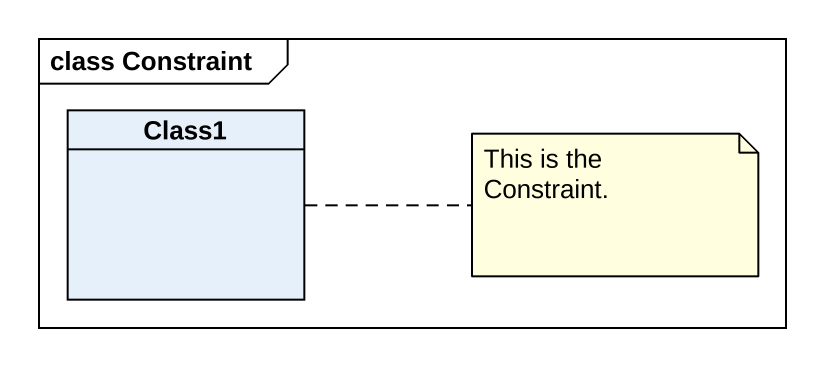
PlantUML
@startuml
mainframe class Constraint
hide circle
hide empty members
class Class1
note right of Class1 : This is the Constraint.
@enduml
